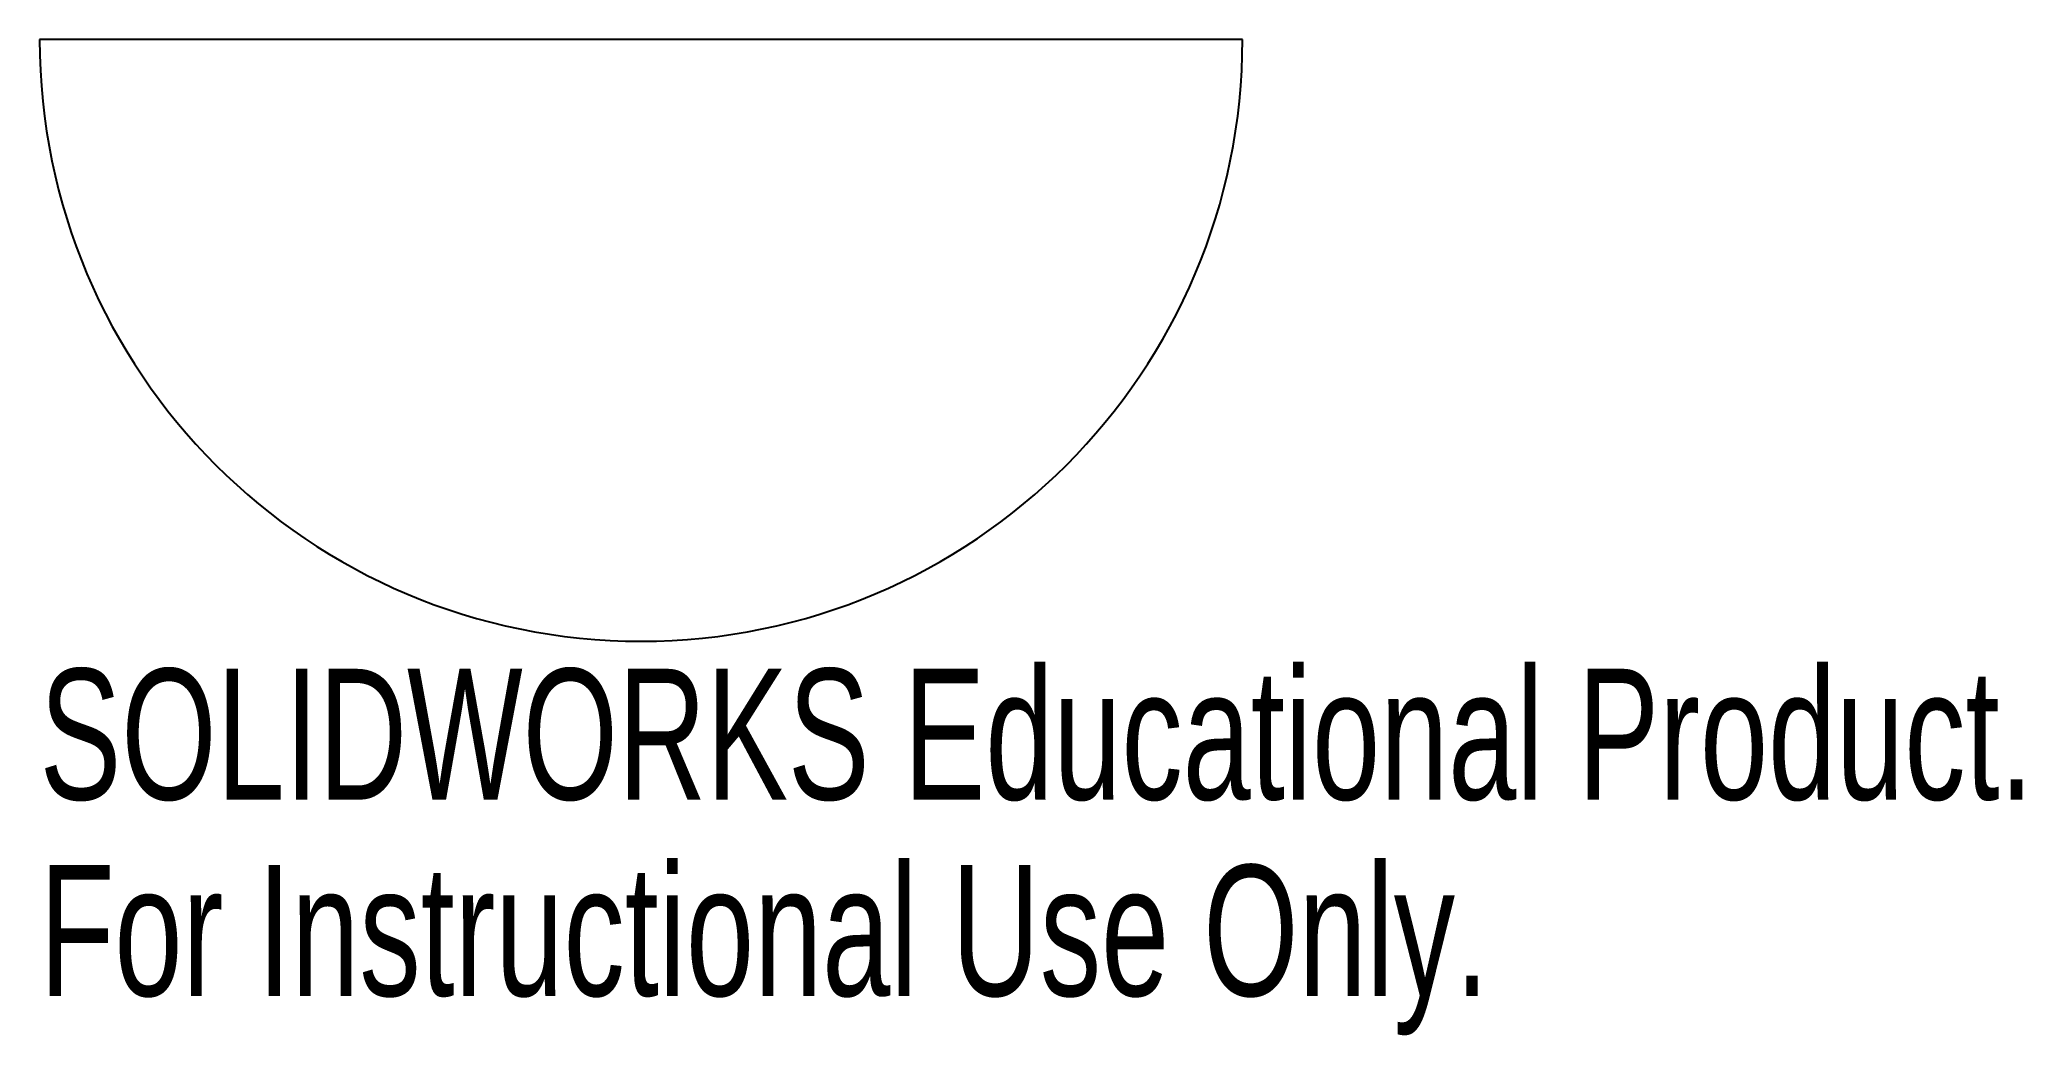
# Model space of a CAD drawing. Header units: inches. Extents: x -0.88 to 2.01, y -1.45 to 0.
import ezdxf

# ---------------------------------------------------------------- set-up
doc = ezdxf.new("R2010")
doc.units = ezdxf.units.IN
doc.header["$MEASUREMENT"] = 0
doc.styles.add('SLDTEXTSTYLE0', font='TXT', dxfattribs={"width": 0.7})

msp = doc.modelspace()

# ---------------------------------------------------------------- linework, layer by layer
at = {"color": 7, "linetype": 'Continuous', "lineweight": 25}
msp.add_line((0.875, 0), (-0.875, 0), dxfattribs=at)
msp.add_arc((0, 0), 0.875, 180, 0, dxfattribs=at)

# ---------------------------------------------------------------- texts
at = {"color": 7, "linetype": 'Continuous', "char_height": 0.1903, "attachment_point": 1, "style": 'SLDTEXTSTYLE0'}
for s, insert in [('SOLIDWORKS Educational Product.', (-0.875, -0.9151)), ('For Instructional Use Only.', (-0.875, -1.2006))]:
    msp.add_mtext(s, dxfattribs=dict(at, insert=insert))

doc.saveas('drawing.dxf')
